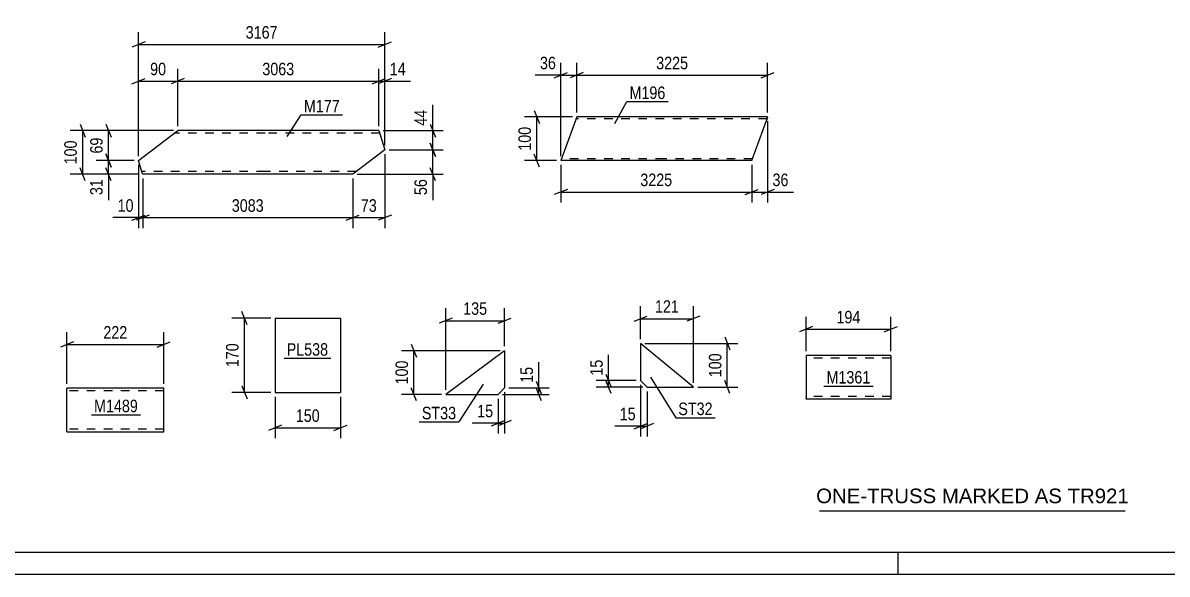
# Model space of a CAD drawing. Header units: millimetres. Extents: x 0 to 841, y 0 to 594.
# Drawn here: x 220.5 to 482.6, y 0 to 126.3 of the extents above; entities that cross this region are included whole.
import ezdxf

# ---------------------------------------------------------------- set-up
doc = ezdxf.new("R2010")
doc.units = ezdxf.units.MM
doc.linetypes.add('DXK_LINE_DOT2', pattern=[3.9198, 1.9599, -1.9599])
doc.styles.add('Arial', font='ARIAL.TTF', dxfattribs={"height": 0.2})
doc.styles.add('Arial Narrow', font='ARIALN.TTF', dxfattribs={"height": 0.2})

# ---------------------------------------------------------------- blocks, each defined once
blk = doc.blocks.new('Unknown-814521562-15029 - 14273')
at = {"color": 7, "linetype": 'Continuous'}
blk.add_line((403, 14.5), (473, 14.5), dxfattribs=at)
at = {"color": 7, "style": 'Arial'}
blk.add_text('ONE-TRUSS MARKED AS TR921', height=3.3428, dxfattribs=at).set_placement((402.24, 16.25))
blk = doc.blocks.new('Unknown-814521562-1135 - 14273')
at = {"color": 5, "linetype": 'Continuous'}
for p, q in [((5, 5), (836, 5)), ((421, 0), (421, 5)), ((0, 0), (841, 0))]:
    blk.add_line(p, q, dxfattribs=at)
blk = doc.blocks.new('Part-814521562-2175 - 2161')
at = {"color": 2, "linetype": 'Continuous'}
for p, q in [((278.28, 58.65), (278.28, 41.65)), ((278.28, 58.65), (293.28, 58.65)), ((293.28, 58.65), (293.28, 41.65)), ((278.28, 41.65), (293.28, 41.65))]:
    blk.add_line(p, q, dxfattribs=at)
blk = doc.blocks.new('Part-814521562-1887 - 1871')
at = {"color": 2, "linetype": 'Continuous'}
for p, q in [((362.01, 52.85), (362.01, 44.35)), ((374.1, 42.85), (362.01, 52.85)), ((362.01, 44.35), (363.51, 42.85)), ((363.51, 42.85), (374.1, 42.85))]:
    blk.add_line(p, q, dxfattribs=at)
blk = doc.blocks.new('Part-814521562-1812 - 1796')
at = {"color": 2, "linetype": 'Continuous'}
for p, q in [((330.87, 51.19), (317.37, 41.19)), ((330.87, 51.19), (330.87, 42.69)), ((330.87, 42.69), (329.37, 41.19)), ((317.37, 41.19), (329.37, 41.19))]:
    blk.add_line(p, q, dxfattribs=at)
blk = doc.blocks.new('Part-814521562-5874 - 5868')
at = {"color": 2, "linetype": 'Continuous'}
for p, q in [((347.09, 103.95), (343.74, 94.75)), ((347.38, 104.75), (347.09, 103.95)), ((367.38, 104.75), (347.38, 104.75)), ((391.12, 104.75), (367.48, 104.75)), ((387.48, 94.75), (390.83, 103.95)), ((391.1, 104.69), (390.83, 103.95)), ((391.1, 104.69), (391.12, 104.75)), ((367.38, 94.75), (343.74, 94.75)), ((387.48, 94.75), (367.48, 94.75))]:
    blk.add_line(p, q, dxfattribs=at)
at = {"color": 7, "linetype": 'DXK_LINE_DOT2'}
for p, q in [((367.38, 104.35), (347.23, 104.35)), ((390.97, 104.35), (367.48, 104.35)), ((390.83, 103.95), (391.03, 104.51)), ((367.38, 95.15), (343.88, 95.15)), ((387.62, 95.15), (367.48, 95.15))]:
    blk.add_line(p, q, dxfattribs=at)
blk = doc.blocks.new('Part-814521562-5952 - 5946')
at = {"color": 2, "linetype": 'Continuous'}
for p, q in [((246.99, 94.76), (255.98, 101.62)), ((275.98, 101.62), (255.98, 101.62)), ((302.05, 101.62), (276.08, 101.62)), ((302.05, 101.62), (303.43, 97.21)), ((303.43, 97.21), (296.08, 91.62)), ((247.86, 91.97), (246.99, 94.76)), ((247.94, 91.71), (247.86, 91.97)), ((247.97, 91.62), (247.94, 91.71)), ((275.98, 91.62), (247.97, 91.62)), ((296.08, 91.62), (276.08, 91.62))]:
    blk.add_line(p, q, dxfattribs=at)
at = {"color": 7, "linetype": 'DXK_LINE_DOT2'}
for p, q in [((275.98, 101.02), (255.2, 101.02)), ((302.24, 101.02), (276.08, 101.02)), ((247.77, 92.26), (247.74, 92.36)), ((275.98, 92.22), (247.78, 92.22)), ((296.87, 92.22), (276.08, 92.22))]:
    blk.add_line(p, q, dxfattribs=at)
blk = doc.blocks.new('Part-814521562-6477 - 6473')
at = {"color": 2, "linetype": 'Continuous'}
for p, q in [((230.6, 32.7), (230.6, 42.61)), ((252.77, 42.61), (230.6, 42.61)), ((252.77, 33.81), (252.77, 42.61)), ((230.6, 32.7), (230.6, 32.61)), ((230.6, 32.61), (252.77, 32.61)), ((252.77, 32.61), (252.77, 33.81))]:
    blk.add_line(p, q, dxfattribs=at)
at = {"color": 7, "linetype": 'DXK_LINE_DOT2'}
for p, q in [((252.77, 42.01), (230.6, 42.01)), ((230.6, 33.21), (230.6, 33.25)), ((252.77, 33.21), (230.6, 33.21)), ((252.77, 33.25), (252.77, 33.58)), ((252.77, 33.21), (252.77, 33.25))]:
    blk.add_line(p, q, dxfattribs=at)
blk = doc.blocks.new('Part-814521562-11528 - 11527')
at = {"color": 2, "linetype": 'Continuous'}
for p, q in [((419.35, 50.09), (399.92, 50.09)), ((399.92, 50.09), (399.92, 40.18)), ((419.35, 50.09), (419.35, 40.09)), ((399.92, 40.09), (399.92, 40.18)), ((419.35, 40.09), (399.92, 40.09))]:
    blk.add_line(p, q, dxfattribs=at)
at = {"color": 7, "linetype": 'DXK_LINE_DOT2'}
for p, q in [((419.35, 50), (419.35, 50.09)), ((419.35, 49.49), (399.92, 49.49)), ((399.92, 40.69), (399.92, 40.74)), ((419.35, 40.69), (399.92, 40.69)), ((419.35, 40.69), (419.35, 40.74))]:
    blk.add_line(p, q, dxfattribs=at)
blk = doc.blocks.new('StraightDimension-814521562-2177 - 2161')
at = {"color": 7, "linetype": 'Continuous'}
for p, q in [((277.28, 58.65), (268.41, 58.65)), ((271.86, 57.15), (270.66, 60.15)), ((271.26, 41.65), (271.26, 58.65)), ((270.66, 43.15), (271.86, 40.15)), ((277.28, 41.65), (268.41, 41.65))]:
    blk.add_line(p, q, dxfattribs=at)
at = {"color": 0}
blk.add_wipeout([(270.51, 53.49), (266.31, 53.49), (266.31, 46.81), (270.51, 46.81)], dxfattribs=at)
at = {"color": 3, "style": 'Arial Narrow'}
blk.add_text('170', height=2.863, rotation=90.0002, dxfattribs=at).set_placement((269.91, 47.41))
blk = doc.blocks.new('StraightDimension-814521562-2188 - 2161')
at = {"color": 7, "linetype": 'Continuous'}
for p, q in [((278.28, 40.65), (278.28, 31.12)), ((293.28, 40.65), (293.28, 31.12)), ((279.78, 34.12), (276.78, 32.92)), ((291.78, 32.92), (294.78, 34.12)), ((278.28, 33.52), (293.28, 33.52))]:
    blk.add_line(p, q, dxfattribs=at)
at = {"color": 0}
blk.add_wipeout([(289.12, 34.27), (289.12, 38.47), (282.43, 38.47), (282.43, 34.27)], dxfattribs=at)
at = {"color": 3, "style": 'Arial Narrow'}
blk.add_text('150', height=2.863, dxfattribs=at).set_placement((283.03, 34.87))
blk = doc.blocks.new('StraightDimension-814521562-1889 - 1871')
at = {"color": 7, "linetype": 'Continuous'}
for p, q in [((362.01, 43.35), (362.01, 31.51)), ((363.51, 41.85), (363.51, 31.51)), ((360.51, 33.31), (363.51, 34.51)), ((365.01, 34.51), (362.01, 33.31)), ((362.01, 33.91), (363.51, 33.91))]:
    blk.add_line(p, q, dxfattribs=at)
at = {"color": 0}
blk.add_wipeout([(361.48, 34.66), (361.48, 38.86), (356.63, 38.86), (356.63, 34.66)], dxfattribs=at)
at = {"color": 7, "linetype": 'Continuous'}
blk.add_line((362.01, 33.91), (356.1, 33.91), dxfattribs=at)
blk.add_line((362.01, 33.91), (356.1, 33.91), dxfattribs=at)
at = {"color": 3, "style": 'Arial Narrow'}
blk.add_text('15', height=2.863, dxfattribs=at).set_placement((357.23, 35.26))
blk = doc.blocks.new('StraightDimension-814521562-1911 - 1871')
at = {"color": 7, "linetype": 'Continuous'}
for p, q in [((354.09, 45.85), (355.29, 42.85)), ((361.01, 44.35), (351.84, 44.35)), ((362.51, 42.85), (351.84, 42.85)), ((355.29, 41.35), (354.09, 44.35)), ((354.69, 42.85), (354.69, 44.35))]:
    blk.add_line(p, q, dxfattribs=at)
at = {"color": 0}
blk.add_wipeout([(353.94, 49.73), (349.74, 49.73), (349.74, 44.87), (353.94, 44.87)], dxfattribs=at)
at = {"color": 7, "linetype": 'Continuous'}
blk.add_line((354.69, 44.35), (354.69, 50.25), dxfattribs=at)
blk.add_line((354.69, 44.35), (354.69, 50.25), dxfattribs=at)
at = {"color": 3, "style": 'Arial Narrow'}
blk.add_text('15', height=2.863, rotation=90.0002, dxfattribs=at).set_placement((353.34, 45.47))
blk = doc.blocks.new('StraightDimension-814521562-1901 - 1871')
at = {"color": 7, "linetype": 'Continuous'}
for p, q in [((362.01, 53.85), (362.01, 61.37)), ((374.1, 43.85), (374.1, 61.37)), ((360.51, 57.92), (363.51, 59.12)), ((362.01, 58.52), (374.1, 58.52)), ((375.6, 59.12), (372.6, 57.92))]:
    blk.add_line(p, q, dxfattribs=at)
at = {"color": 0}
blk.add_wipeout([(371.4, 59.27), (371.4, 63.47), (364.71, 63.47), (364.71, 59.27)], dxfattribs=at)
at = {"color": 3, "style": 'Arial Narrow'}
blk.add_text('121', height=2.863, dxfattribs=at).set_placement((365.31, 59.87))
blk = doc.blocks.new('StraightDimension-814521562-1922 - 1871')
at = {"color": 7, "linetype": 'Continuous'}
for p, q in [((363.01, 52.85), (384.28, 52.85)), ((381.28, 54.35), (382.48, 51.35)), ((381.88, 42.85), (381.88, 52.85)), ((375.1, 42.85), (384.28, 42.85)), ((382.48, 41.35), (381.28, 44.35))]:
    blk.add_line(p, q, dxfattribs=at)
at = {"color": 0}
blk.add_wipeout([(381.13, 51.19), (376.93, 51.19), (376.93, 44.5), (381.13, 44.5)], dxfattribs=at)
at = {"color": 3, "style": 'Arial Narrow'}
blk.add_text('100', height=2.863, rotation=90.0002, dxfattribs=at).set_placement((380.53, 45.1))
blk = doc.blocks.new('StraightDimension-814521562-1814 - 1796')
at = {"color": 7, "linetype": 'Continuous'}
for p, q in [((331.87, 42.69), (341.11, 42.69)), ((338.11, 44.19), (339.31, 41.19)), ((339.31, 39.69), (338.11, 42.69)), ((338.71, 41.19), (338.71, 42.69)), ((330.37, 41.19), (341.11, 41.19))]:
    blk.add_line(p, q, dxfattribs=at)
at = {"color": 0}
blk.add_wipeout([(337.96, 48.07), (333.76, 48.07), (333.76, 43.22), (337.96, 43.22)], dxfattribs=at)
at = {"color": 7, "linetype": 'Continuous'}
blk.add_line((338.71, 42.69), (338.71, 48.6), dxfattribs=at)
blk.add_line((338.71, 42.69), (338.71, 48.6), dxfattribs=at)
at = {"color": 3, "style": 'Arial Narrow'}
blk.add_text('15', height=2.863, rotation=90.0002, dxfattribs=at).set_placement((337.36, 43.82))
blk = doc.blocks.new('StraightDimension-814521562-1853 - 1796')
at = {"color": 7, "linetype": 'Continuous'}
for p, q in [((329.37, 40.19), (329.37, 32.18)), ((330.87, 41.69), (330.87, 32.18)), ((327.87, 33.98), (330.87, 35.18)), ((332.37, 35.18), (329.37, 33.98)), ((329.37, 34.58), (330.87, 34.58))]:
    blk.add_line(p, q, dxfattribs=at)
at = {"color": 0}
blk.add_wipeout([(328.85, 35.33), (328.85, 39.53), (323.99, 39.53), (323.99, 35.33)], dxfattribs=at)
at = {"color": 7, "linetype": 'Continuous'}
blk.add_line((329.37, 34.58), (323.47, 34.58), dxfattribs=at)
blk.add_line((329.37, 34.58), (323.47, 34.58), dxfattribs=at)
at = {"color": 3, "style": 'Arial Narrow'}
blk.add_text('15', height=2.863, dxfattribs=at).set_placement((324.59, 35.93))
blk = doc.blocks.new('StraightDimension-814521562-1829 - 1796')
at = {"color": 7, "linetype": 'Continuous'}
for p, q in [((309.48, 52.69), (310.68, 49.69)), ((329.87, 51.19), (307.23, 51.19)), ((310.08, 41.19), (310.08, 51.19)), ((310.68, 39.69), (309.48, 42.69)), ((316.37, 41.19), (307.23, 41.19))]:
    blk.add_line(p, q, dxfattribs=at)
at = {"color": 0}
blk.add_wipeout([(309.33, 49.53), (305.13, 49.53), (305.13, 42.85), (309.33, 42.85)], dxfattribs=at)
at = {"color": 3, "style": 'Arial Narrow'}
blk.add_text('100', height=2.863, rotation=90.0002, dxfattribs=at).set_placement((308.73, 43.45))
blk = doc.blocks.new('StraightDimension-814521562-1841 - 1796')
at = {"color": 7, "linetype": 'Continuous'}
for p, q in [((317.37, 42.19), (317.37, 60.91)), ((330.87, 52.19), (330.87, 60.91)), ((318.87, 58.66), (315.87, 57.46)), ((317.37, 58.06), (330.87, 58.06)), ((329.37, 57.46), (332.37, 58.66))]:
    blk.add_line(p, q, dxfattribs=at)
at = {"color": 0}
blk.add_wipeout([(327.46, 58.81), (327.46, 63.01), (320.78, 63.01), (320.78, 58.81)], dxfattribs=at)
at = {"color": 3, "style": 'Arial Narrow'}
blk.add_text('135', height=2.863, dxfattribs=at).set_placement((321.38, 59.41))
blk = doc.blocks.new('StraightDimension-814521562-5929 - 5868')
at = {"color": 7, "linetype": 'Continuous'}
for p, q in [((343.74, 93.75), (343.74, 85.15)), ((387.48, 93.75), (387.48, 85.15)), ((345.24, 88.15), (342.24, 86.95)), ((343.74, 87.55), (387.48, 87.55)), ((385.98, 86.95), (388.98, 88.15))]:
    blk.add_line(p, q, dxfattribs=at)
at = {"color": 0}
blk.add_wipeout([(369.86, 88.3), (369.86, 92.5), (361.35, 92.5), (361.35, 88.3)], dxfattribs=at)
at = {"color": 3, "style": 'Arial Narrow'}
blk.add_text('3225', height=2.863, dxfattribs=at).set_placement((361.95, 88.9))
blk = doc.blocks.new('StraightDimension-814521562-5917 - 5868')
at = {"color": 7, "linetype": 'Continuous'}
for p, q in [((391.12, 103.75), (391.12, 85.15)), ((387.48, 93.75), (387.48, 85.15)), ((385.98, 86.95), (388.98, 88.15)), ((387.48, 87.55), (391.12, 87.55)), ((392.62, 88.15), (389.62, 86.95))]:
    blk.add_line(p, q, dxfattribs=at)
at = {"color": 0}
blk.add_wipeout([(396.5, 88.3), (396.5, 92.5), (391.64, 92.5), (391.64, 88.3)], dxfattribs=at)
at = {"color": 7, "linetype": 'Continuous'}
blk.add_line((391.12, 87.55), (397.02, 87.55), dxfattribs=at)
blk.add_line((391.12, 87.55), (397.02, 87.55), dxfattribs=at)
at = {"color": 3, "style": 'Arial Narrow'}
blk.add_text('36', height=2.863, dxfattribs=at).set_placement((392.24, 88.9))
blk = doc.blocks.new('StraightDimension-814521562-5877 - 5868')
at = {"color": 7, "linetype": 'Continuous'}
for p, q in [((337.65, 106.25), (338.85, 103.25)), ((346.38, 104.75), (335.4, 104.75)), ((338.25, 94.75), (338.25, 104.75)), ((342.74, 94.75), (335.4, 94.75)), ((338.85, 93.25), (337.65, 96.25))]:
    blk.add_line(p, q, dxfattribs=at)
at = {"color": 0}
blk.add_wipeout([(337.5, 103.09), (333.3, 103.09), (333.3, 96.41), (337.5, 96.41)], dxfattribs=at)
at = {"color": 3, "style": 'Arial Narrow'}
blk.add_text('100', height=2.863, rotation=90.0002, dxfattribs=at).set_placement((336.9, 97.01))
blk = doc.blocks.new('StraightDimension-814521562-5892 - 5868')
at = {"color": 7, "linetype": 'Continuous'}
for p, q in [((343.74, 95.75), (343.74, 117.18)), ((347.38, 105.75), (347.38, 117.18)), ((342.24, 113.73), (345.24, 114.93)), ((343.74, 114.33), (347.38, 114.33)), ((348.88, 114.93), (345.88, 113.73))]:
    blk.add_line(p, q, dxfattribs=at)
at = {"color": 0}
blk.add_wipeout([(343.21, 115.08), (343.21, 119.28), (338.36, 119.28), (338.36, 115.08)], dxfattribs=at)
at = {"color": 7, "linetype": 'Continuous'}
blk.add_line((343.74, 114.33), (337.83, 114.33), dxfattribs=at)
blk.add_line((343.74, 114.33), (337.83, 114.33), dxfattribs=at)
at = {"color": 3, "style": 'Arial Narrow'}
blk.add_text('36', height=2.863, dxfattribs=at).set_placement((338.96, 115.68))
blk = doc.blocks.new('StraightDimension-814521562-5904 - 5868')
at = {"color": 7, "linetype": 'Continuous'}
for p, q in [((347.38, 105.75), (347.38, 117.18)), ((391.12, 105.75), (391.12, 117.18)), ((348.88, 114.93), (345.88, 113.73)), ((347.38, 114.33), (391.12, 114.33)), ((389.62, 113.73), (392.62, 114.93))]:
    blk.add_line(p, q, dxfattribs=at)
at = {"color": 0}
blk.add_wipeout([(373.5, 115.08), (373.5, 119.28), (364.99, 119.28), (364.99, 115.08)], dxfattribs=at)
at = {"color": 3, "style": 'Arial Narrow'}
blk.add_text('3225', height=2.863, dxfattribs=at).set_placement((365.59, 115.68))
blk = doc.blocks.new('StraightDimension-814521562-6008 - 5946')
at = {"color": 7, "linetype": 'Continuous'}
for p, q in [((246.99, 93.76), (246.99, 79.27)), ((247.97, 90.62), (247.97, 79.27)), ((245.49, 81.07), (248.49, 82.27)), ((249.47, 82.27), (246.47, 81.07)), ((246.99, 81.67), (247.97, 81.67))]:
    blk.add_line(p, q, dxfattribs=at)
at = {"color": 0}
blk.add_wipeout([(246.46, 82.42), (246.46, 86.62), (241.61, 86.62), (241.61, 82.42)], dxfattribs=at)
at = {"color": 7, "linetype": 'Continuous'}
blk.add_line((246.99, 81.67), (241.08, 81.67), dxfattribs=at)
blk.add_line((246.99, 81.67), (241.08, 81.67), dxfattribs=at)
at = {"color": 3, "style": 'Arial Narrow'}
blk.add_text('10', height=2.863, dxfattribs=at).set_placement((242.21, 83.02))
blk = doc.blocks.new('StraightDimension-814521562-5984 - 5946')
at = {"color": 7, "linetype": 'Continuous'}
for p, q in [((247.97, 90.62), (247.97, 79.27)), ((296.08, 90.62), (296.08, 79.27)), ((249.47, 82.27), (246.47, 81.07)), ((247.97, 81.67), (296.08, 81.67)), ((294.58, 81.07), (297.58, 82.27))]:
    blk.add_line(p, q, dxfattribs=at)
at = {"color": 0}
blk.add_wipeout([(276.28, 82.42), (276.28, 86.62), (267.77, 86.62), (267.77, 82.42)], dxfattribs=at)
at = {"color": 3, "style": 'Arial Narrow'}
blk.add_text('3083', height=2.863, dxfattribs=at).set_placement((268.37, 83.02))
blk = doc.blocks.new('StraightDimension-814521562-6043 - 5946')
at = {"color": 7, "linetype": 'Continuous'}
for p, q in [((255.98, 102.62), (255.98, 115.8)), ((302.05, 102.62), (302.05, 115.8)), ((257.48, 113.55), (254.48, 112.35)), ((255.98, 112.95), (302.05, 112.95)), ((300.55, 112.35), (303.55, 113.55))]:
    blk.add_line(p, q, dxfattribs=at)
at = {"color": 0}
blk.add_wipeout([(283.27, 113.7), (283.27, 117.9), (274.76, 117.9), (274.76, 113.7)], dxfattribs=at)
at = {"color": 3, "style": 'Arial Narrow'}
blk.add_text('3063', height=2.863, dxfattribs=at).set_placement((275.36, 114.3))
blk = doc.blocks.new('StraightDimension-814521562-5955 - 5946')
at = {"color": 7, "linetype": 'Continuous'}
for p, q in [((246.99, 95.76), (246.99, 124.2)), ((303.43, 98.21), (303.43, 124.2)), ((248.49, 121.95), (245.49, 120.75)), ((246.99, 121.35), (303.43, 121.35)), ((301.93, 120.75), (304.93, 121.95))]:
    blk.add_line(p, q, dxfattribs=at)
at = {"color": 0}
blk.add_wipeout([(279.46, 122.1), (279.46, 126.3), (270.95, 126.3), (270.95, 122.1)], dxfattribs=at)
at = {"color": 3, "style": 'Arial Narrow'}
blk.add_text('3167', height=2.863, dxfattribs=at).set_placement((271.55, 122.7))
blk = doc.blocks.new('StraightDimension-814521562-5966 - 5946')
at = {"color": 7, "linetype": 'Continuous'}
for p, q in [((303.43, 96.21), (303.43, 79.27)), ((296.08, 90.62), (296.08, 79.27)), ((294.58, 81.07), (297.58, 82.27)), ((296.08, 81.67), (303.43, 81.67)), ((304.93, 82.27), (301.93, 81.07))]:
    blk.add_line(p, q, dxfattribs=at)
at = {"color": 0}
blk.add_wipeout([(302.18, 82.42), (302.18, 86.62), (297.33, 86.62), (297.33, 82.42)], dxfattribs=at)
at = {"color": 3, "style": 'Arial Narrow'}
blk.add_text('73', height=2.863, dxfattribs=at).set_placement((297.93, 83.02))
blk = doc.blocks.new('StraightDimension-814521562-6026 - 5946')
at = {"color": 7, "linetype": 'Continuous'}
for p, q in [((302.05, 102.62), (302.05, 115.8)), ((303.43, 98.21), (303.43, 115.8)), ((300.55, 112.35), (303.55, 113.55)), ((304.93, 113.55), (301.93, 112.35)), ((302.05, 112.95), (303.43, 112.95))]:
    blk.add_line(p, q, dxfattribs=at)
at = {"color": 0}
blk.add_wipeout([(308.81, 113.7), (308.81, 117.9), (303.95, 117.9), (303.95, 113.7)], dxfattribs=at)
at = {"color": 7, "linetype": 'Continuous'}
blk.add_line((303.43, 112.95), (309.33, 112.95), dxfattribs=at)
blk.add_line((303.43, 112.95), (309.33, 112.95), dxfattribs=at)
at = {"color": 3, "style": 'Arial Narrow'}
blk.add_text('14', height=2.863, dxfattribs=at).set_placement((304.55, 114.3))
blk = doc.blocks.new('StraightDimension-814521562-6067 - 5946')
at = {"color": 7, "linetype": 'Continuous'}
for p, q in [((246.99, 95.76), (246.99, 115.8)), ((255.98, 102.62), (255.98, 115.8)), ((245.49, 112.35), (248.49, 113.55)), ((246.99, 112.95), (255.98, 112.95)), ((257.48, 113.55), (254.48, 112.35))]:
    blk.add_line(p, q, dxfattribs=at)
at = {"color": 0}
blk.add_wipeout([(253.91, 113.7), (253.91, 117.9), (249.06, 117.9), (249.06, 113.7)], dxfattribs=at)
at = {"color": 3, "style": 'Arial Narrow'}
blk.add_text('90', height=2.863, dxfattribs=at).set_placement((249.66, 114.3))
blk = doc.blocks.new('StraightDimension-814521562-6085 - 5946')
at = {"color": 7, "linetype": 'Continuous'}
for p, q in [((245.99, 94.76), (237.28, 94.76)), ((239.53, 96.26), (240.73, 93.26)), ((240.13, 91.62), (240.13, 94.76)), ((240.73, 90.12), (239.53, 93.12)), ((246.97, 91.62), (237.28, 91.62))]:
    blk.add_line(p, q, dxfattribs=at)
at = {"color": 0}
blk.add_wipeout([(239.38, 91.09), (235.18, 91.09), (235.18, 86.24), (239.38, 86.24)], dxfattribs=at)
at = {"color": 7, "linetype": 'Continuous'}
blk.add_line((240.13, 91.62), (240.13, 85.71), dxfattribs=at)
blk.add_line((240.13, 91.62), (240.13, 85.71), dxfattribs=at)
at = {"color": 3, "style": 'Arial Narrow'}
blk.add_text('31', height=2.863, rotation=90.0002, dxfattribs=at).set_placement((238.78, 86.84))
blk = doc.blocks.new('StraightDimension-814521562-6109 - 5946')
at = {"color": 7, "linetype": 'Continuous'}
for p, q in [((239.53, 103.12), (240.73, 100.12)), ((254.98, 101.62), (237.28, 101.62)), ((240.13, 94.76), (240.13, 101.62)), ((245.99, 94.76), (237.28, 94.76)), ((240.73, 93.26), (239.53, 96.26))]:
    blk.add_line(p, q, dxfattribs=at)
at = {"color": 0}
blk.add_wipeout([(239.38, 100.62), (235.18, 100.62), (235.18, 95.76), (239.38, 95.76)], dxfattribs=at)
at = {"color": 3, "style": 'Arial Narrow'}
blk.add_text('69', height=2.863, rotation=90.0002, dxfattribs=at).set_placement((238.78, 96.36))
blk = doc.blocks.new('StraightDimension-814521562-6134 - 5946')
at = {"color": 7, "linetype": 'Continuous'}
for p, q in [((304.43, 97.21), (316.82, 97.21)), ((313.82, 98.71), (315.02, 95.71)), ((314.42, 91.62), (314.42, 97.21)), ((315.02, 90.12), (313.82, 93.12)), ((297.08, 91.62), (316.82, 91.62))]:
    blk.add_line(p, q, dxfattribs=at)
at = {"color": 0}
blk.add_wipeout([(313.67, 91.09), (309.47, 91.09), (309.47, 86.24), (313.67, 86.24)], dxfattribs=at)
at = {"color": 7, "linetype": 'Continuous'}
blk.add_line((314.42, 91.62), (314.42, 85.71), dxfattribs=at)
blk.add_line((314.42, 91.62), (314.42, 85.71), dxfattribs=at)
at = {"color": 3, "style": 'Arial Narrow'}
blk.add_text('56', height=2.863, rotation=90.0002, dxfattribs=at).set_placement((313.07, 86.84))
blk = doc.blocks.new('StraightDimension-814521562-6158 - 5946')
at = {"color": 7, "linetype": 'Continuous'}
for p, q in [((313.82, 103.12), (315.02, 100.12)), ((303.05, 101.62), (316.82, 101.62)), ((314.42, 97.21), (314.42, 101.62)), ((304.43, 97.21), (316.82, 97.21)), ((315.02, 95.71), (313.82, 98.71))]:
    blk.add_line(p, q, dxfattribs=at)
at = {"color": 0}
blk.add_wipeout([(313.67, 107), (309.47, 107), (309.47, 102.14), (313.67, 102.14)], dxfattribs=at)
at = {"color": 7, "linetype": 'Continuous'}
blk.add_line((314.42, 101.62), (314.42, 107.52), dxfattribs=at)
blk.add_line((314.42, 101.62), (314.42, 107.52), dxfattribs=at)
at = {"color": 3, "style": 'Arial Narrow'}
blk.add_text('44', height=2.863, rotation=90.0002, dxfattribs=at).set_placement((313.07, 102.74))
blk = doc.blocks.new('StraightDimension-814521562-6183 - 5946')
at = {"color": 7, "linetype": 'Continuous'}
for p, q in [((233.61, 103.12), (234.81, 100.12)), ((254.98, 101.62), (231.36, 101.62)), ((234.21, 91.62), (234.21, 101.62)), ((234.81, 90.12), (233.61, 93.12)), ((246.97, 91.62), (231.36, 91.62))]:
    blk.add_line(p, q, dxfattribs=at)
at = {"color": 0}
blk.add_wipeout([(233.46, 99.96), (229.26, 99.96), (229.26, 93.27), (233.46, 93.27)], dxfattribs=at)
at = {"color": 3, "style": 'Arial Narrow'}
blk.add_text('100', height=2.863, rotation=90.0002, dxfattribs=at).set_placement((232.86, 93.87))
blk = doc.blocks.new('StraightDimension-814521562-6479 - 6473')
at = {"color": 7, "linetype": 'Continuous'}
for p, q in [((230.6, 43.61), (230.6, 55.46)), ((252.77, 43.61), (252.77, 55.46)), ((232.1, 53.21), (229.1, 52.01)), ((230.6, 52.61), (252.77, 52.61)), ((251.27, 52.01), (254.27, 53.21))]:
    blk.add_line(p, q, dxfattribs=at)
at = {"color": 0}
blk.add_wipeout([(245.03, 53.36), (245.03, 57.56), (238.35, 57.56), (238.35, 53.36)], dxfattribs=at)
at = {"color": 3, "style": 'Arial Narrow'}
blk.add_text('222', height=2.863, dxfattribs=at).set_placement((238.95, 53.96))
blk = doc.blocks.new('StraightDimension-814521562-11564 - 11527')
at = {"color": 7, "linetype": 'Continuous'}
for p, q in [((399.92, 51.09), (399.92, 58.96)), ((419.35, 51.09), (419.35, 58.96)), ((401.42, 56.71), (398.42, 55.51)), ((399.92, 56.11), (419.35, 56.11)), ((417.85, 55.51), (420.85, 56.71))]:
    blk.add_line(p, q, dxfattribs=at)
at = {"color": 0}
blk.add_wipeout([(412.97, 56.86), (412.97, 61.06), (406.29, 61.06), (406.29, 56.86)], dxfattribs=at)
at = {"color": 3, "style": 'Arial Narrow'}
blk.add_text('194', height=2.863, dxfattribs=at).set_placement((406.89, 57.46))
blk = doc.blocks.new('Mark-814521562-2173 - 2161')
at = {"color": 0}
blk.add_wipeout([(290.44, 50.05), (290.44, 53.05), (280.94, 53.05), (280.94, 50.05)], dxfattribs=at)
blk.add_wipeout([(290.44, 50.05), (290.44, 53.05), (280.94, 53.05), (280.94, 50.05)], dxfattribs=at)
at = {"color": 30, "linetype": 'Continuous'}
blk.add_line((280.34, 49.45), (291.04, 49.45), dxfattribs=at)
at = {"color": 3, "style": 'Arial Narrow'}
blk.add_text('PL538', height=2.863, dxfattribs=at).set_placement((280.94, 50.05))
blk = doc.blocks.new('Mark-814521562-1883 - 1871')
at = {"color": 0}
blk.add_wipeout([(378.52, 36.43), (378.52, 39.43), (370.66, 39.43), (370.66, 36.43)], dxfattribs=at)
blk.add_wipeout([(378.52, 36.43), (378.52, 39.43), (370.66, 39.43), (370.66, 36.43)], dxfattribs=at)
at = {"color": 30, "linetype": 'Continuous'}
for p, q in [((364.3, 45.11), (370.06, 35.83)), ((370.06, 35.83), (379.12, 35.83))]:
    blk.add_line(p, q, dxfattribs=at)
at = {"color": 3, "style": 'Arial Narrow'}
blk.add_text('ST32', height=2.863, dxfattribs=at).set_placement((370.66, 36.43))
blk = doc.blocks.new('Mark-814521562-1808 - 1796')
at = {"color": 0}
blk.add_wipeout([(319.77, 35.47), (319.77, 38.47), (311.91, 38.47), (311.91, 35.47)], dxfattribs=at)
blk.add_wipeout([(319.77, 35.47), (319.77, 38.47), (311.91, 38.47), (311.91, 35.47)], dxfattribs=at)
at = {"color": 30, "linetype": 'Continuous'}
for p in [(325.99, 43.53), (311.31, 34.87)]:
    blk.add_line(p, (320.37, 34.87), dxfattribs=at)
at = {"color": 3, "style": 'Arial Narrow'}
blk.add_text('ST33', height=2.863, dxfattribs=at).set_placement((311.91, 35.47))
blk = doc.blocks.new('Mark-814521562-5870 - 5868')
at = {"color": 0}
blk.add_wipeout([(367.7, 108.86), (367.7, 111.86), (359.48, 111.86), (359.48, 108.86)], dxfattribs=at)
blk.add_wipeout([(367.7, 108.86), (367.7, 111.86), (359.48, 111.86), (359.48, 108.86)], dxfattribs=at)
at = {"color": 30, "linetype": 'Continuous'}
for p, q in [((356.14, 103.26), (358.88, 108.26)), ((358.88, 108.26), (368.3, 108.26))]:
    blk.add_line(p, q, dxfattribs=at)
at = {"color": 3, "style": 'Arial Narrow'}
blk.add_text('M196', height=2.863, dxfattribs=at).set_placement((359.48, 108.86))
blk = doc.blocks.new('Mark-814521562-5948 - 5946')
at = {"color": 0}
blk.add_wipeout([(293.12, 105.8), (293.12, 108.8), (284.89, 108.8), (284.89, 105.8)], dxfattribs=at)
blk.add_wipeout([(293.12, 105.8), (293.12, 108.8), (284.89, 108.8), (284.89, 105.8)], dxfattribs=at)
at = {"color": 30, "linetype": 'Continuous'}
for p, q in [((281.06, 100.28), (284.29, 105.2)), ((284.29, 105.2), (293.72, 105.2))]:
    blk.add_line(p, q, dxfattribs=at)
at = {"color": 3, "style": 'Arial Narrow'}
blk.add_text('M177', height=2.863, dxfattribs=at).set_placement((284.89, 105.8))
blk = doc.blocks.new('Mark-814521562-6475 - 6473')
at = {"color": 0}
blk.add_wipeout([(246.86, 37.1), (246.86, 40.1), (236.81, 40.1), (236.81, 37.1)], dxfattribs=at)
blk.add_wipeout([(246.86, 37.1), (246.86, 40.1), (236.81, 40.1), (236.81, 37.1)], dxfattribs=at)
at = {"color": 30, "linetype": 'Continuous'}
blk.add_line((236.21, 36.5), (247.46, 36.5), dxfattribs=at)
at = {"color": 3, "style": 'Arial Narrow'}
blk.add_text('M1489', height=2.863, dxfattribs=at).set_placement((236.81, 37.1))
blk = doc.blocks.new('Mark-814521562-11570 - 11527')
at = {"color": 0}
blk.add_wipeout([(414.66, 43.67), (414.66, 46.67), (404.61, 46.67), (404.61, 43.67)], dxfattribs=at)
blk.add_wipeout([(414.66, 43.67), (414.66, 46.67), (404.61, 46.67), (404.61, 43.67)], dxfattribs=at)
at = {"color": 30, "linetype": 'Continuous'}
blk.add_line((404.01, 43.07), (415.26, 43.07), dxfattribs=at)
at = {"color": 3, "style": 'Arial Narrow'}
blk.add_text('M1361', height=2.863, dxfattribs=at).set_placement((404.61, 43.67))

msp = doc.modelspace()

# ---------------------------------------------------------------- block references
for name in ['Unknown-814521562-1135 - 14273', 'Part-814521562-5874 - 5868', 'Part-814521562-5952 - 5946', 'Part-814521562-2175 - 2161', 'Part-814521562-1887 - 1871', 'Part-814521562-1812 - 1796', 'Part-814521562-11528 - 11527', 'Part-814521562-6477 - 6473', 'Unknown-814521562-15029 - 14273']:
    msp.add_blockref(name, (0, 0))

# ---------------------------------------------------------------- next in the draw order: block references
for name in ['StraightDimension-814521562-6043 - 5946', 'StraightDimension-814521562-6008 - 5946', 'StraightDimension-814521562-5929 - 5868', 'StraightDimension-814521562-11564 - 11527', 'StraightDimension-814521562-2177 - 2161', 'StraightDimension-814521562-6479 - 6473', 'Mark-814521562-2173 - 2161', 'StraightDimension-814521562-1814 - 1796', 'Mark-814521562-11570 - 11527', 'StraightDimension-814521562-1889 - 1871', 'Mark-814521562-6475 - 6473']:
    msp.add_blockref(name, (0, 0))

# ---------------------------------------------------------------- next in the draw order: block references
for name in ['StraightDimension-814521562-5955 - 5946', 'StraightDimension-814521562-5877 - 5868', 'StraightDimension-814521562-5917 - 5868', 'StraightDimension-814521562-5984 - 5946', 'StraightDimension-814521562-1911 - 1871', 'StraightDimension-814521562-2188 - 2161', 'StraightDimension-814521562-1853 - 1796']:
    msp.add_blockref(name, (0, 0))

# ---------------------------------------------------------------- next in the draw order: block references
for name in ['StraightDimension-814521562-5892 - 5868', 'StraightDimension-814521562-6067 - 5946', 'StraightDimension-814521562-6026 - 5946', 'Mark-814521562-5948 - 5946', 'StraightDimension-814521562-5966 - 5946', 'StraightDimension-814521562-1901 - 1871', 'StraightDimension-814521562-1829 - 1796']:
    msp.add_blockref(name, (0, 0))

# ---------------------------------------------------------------- next in the draw order: block references
for name in ['StraightDimension-814521562-5904 - 5868', 'StraightDimension-814521562-6134 - 5946', 'StraightDimension-814521562-6085 - 5946', 'StraightDimension-814521562-1841 - 1796', 'StraightDimension-814521562-1922 - 1871']:
    msp.add_blockref(name, (0, 0))

# ---------------------------------------------------------------- next in the draw order: block references
for name in ['Mark-814521562-5870 - 5868', 'StraightDimension-814521562-6158 - 5946', 'StraightDimension-814521562-6109 - 5946', 'Mark-814521562-1883 - 1871', 'Mark-814521562-1808 - 1796']:
    msp.add_blockref(name, (0, 0))

# ---------------------------------------------------------------- next in the draw order: block references
msp.add_blockref('StraightDimension-814521562-6183 - 5946', (0, 0))

doc.saveas('drawing.dxf')
